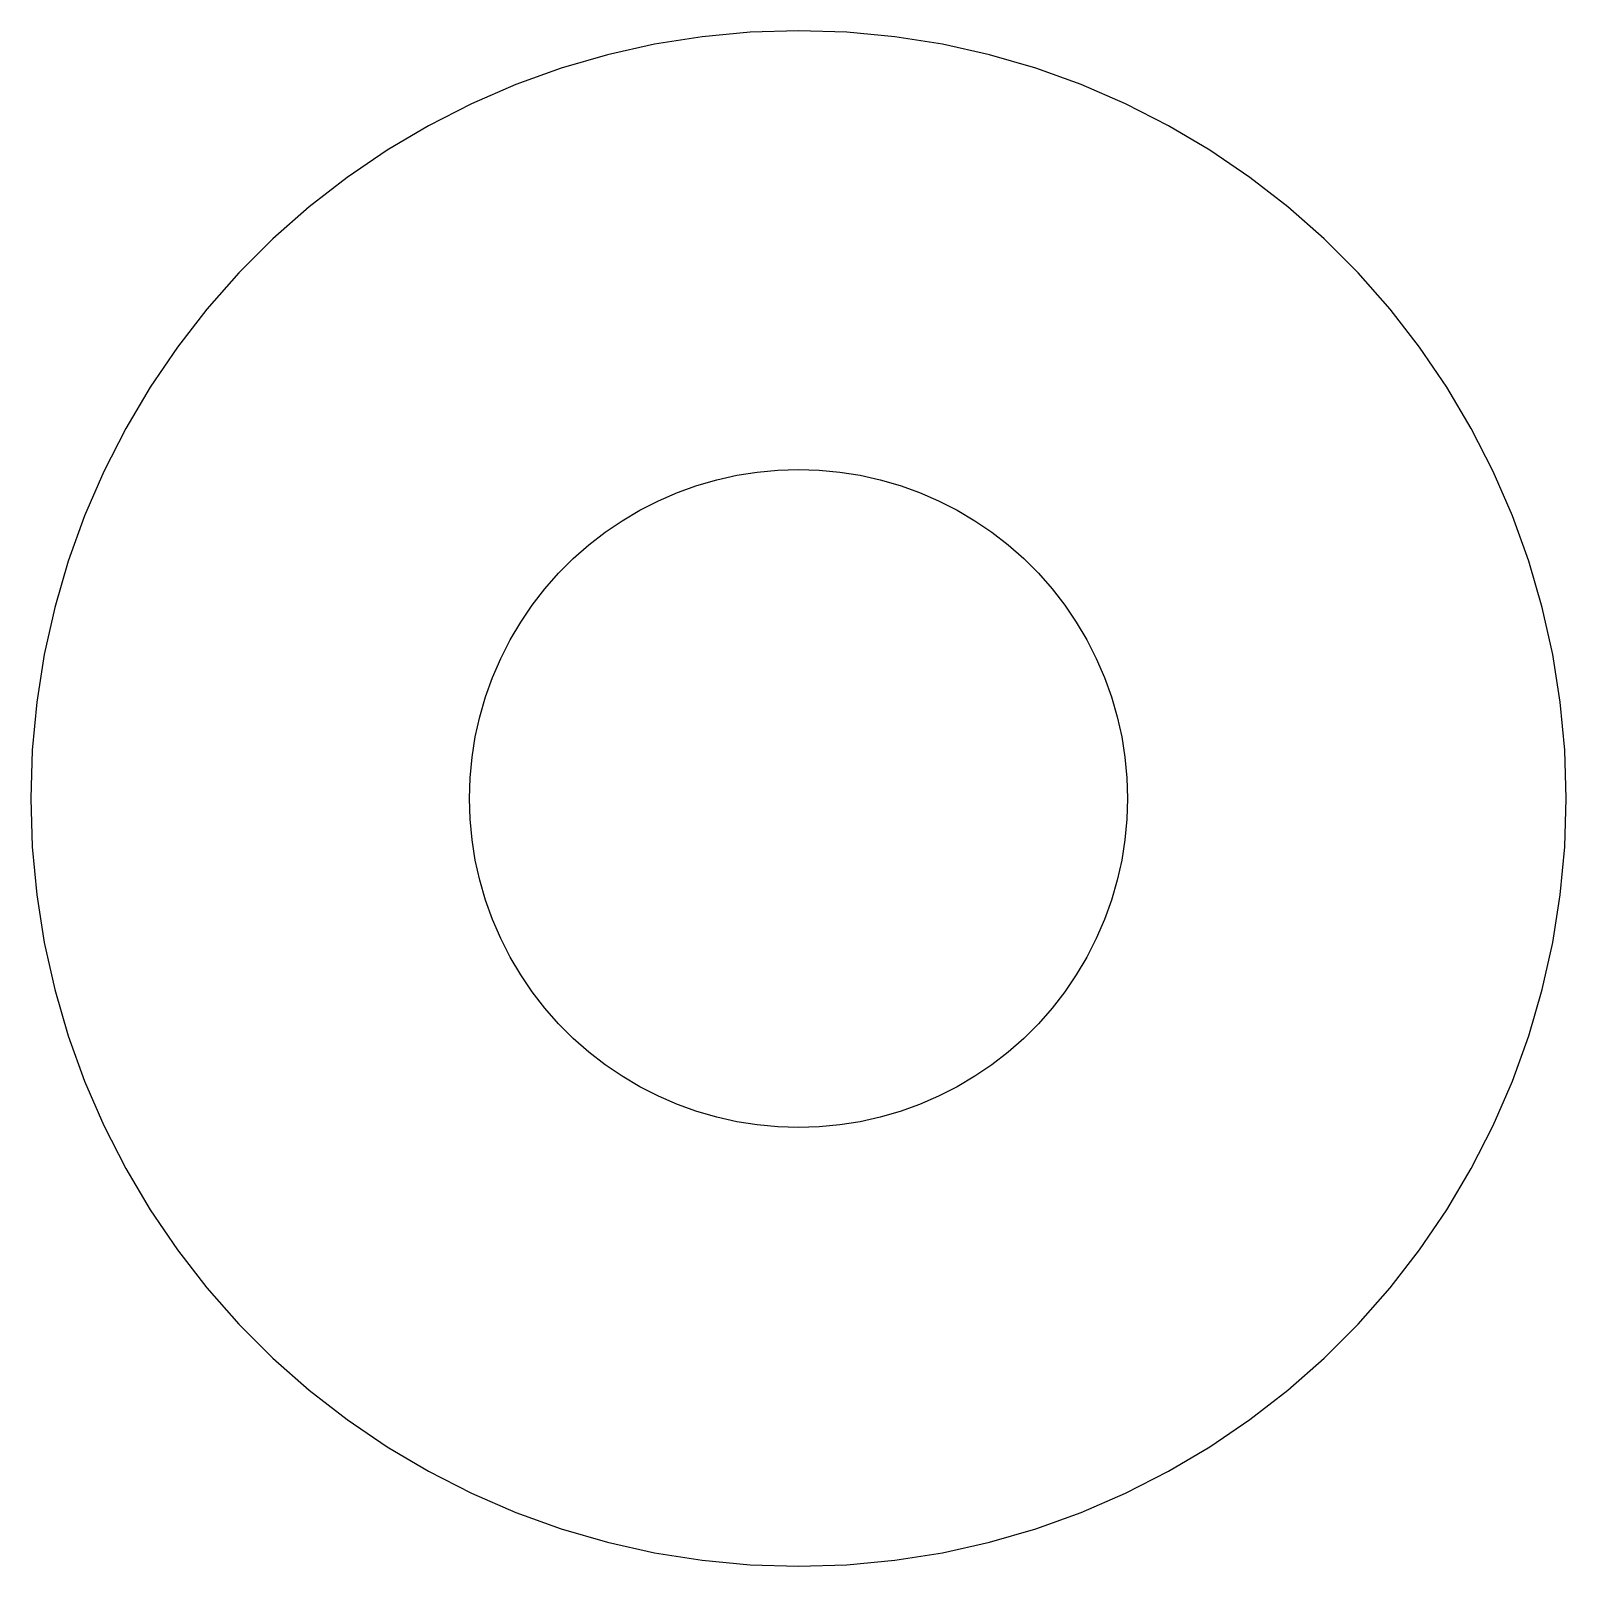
# Model space of a CAD drawing. Header units: metres. Extents: x -5.2 to 5.2, y -5.2 to 5.2.
import ezdxf

# ---------------------------------------------------------------- set-up
doc = ezdxf.new("R2010")
doc.units = ezdxf.units.M

msp = doc.modelspace()

# ---------------------------------------------------------------- linework, layer by layer
for p, q in [((0, 5.25), (-0.329636, 5.23964)), ((0.329636, 5.23964), (0, 5.25)), ((-0.983749, 5.157), (-1.30562, 5.08505)), ((-0.65799, 5.20859), (-0.983749, 5.157)), ((-0.329636, 5.23964), (-0.65799, 5.20859)), ((0.65799, 5.20859), (0.329636, 5.23964)), ((0.983749, 5.157), (0.65799, 5.20859)), ((1.30562, 5.08505), (0.983749, 5.157)), ((-1.30562, 5.08505), (-1.62233, 4.99304)), ((1.62233, 4.99304), (1.30562, 5.08505)), ((-1.62233, 4.99304), (-1.93265, 4.88132)), ((1.93265, 4.88132), (1.62233, 4.99304)), ((-1.93265, 4.88132), (-2.23534, 4.75034)), ((2.23534, 4.75034), (1.93265, 4.88132)), ((-2.23534, 4.75034), (-2.52921, 4.6006)), ((2.52921, 4.6006), (2.23534, 4.75034)), ((-2.52921, 4.6006), (-2.81308, 4.43271)), ((2.81308, 4.43271), (2.52921, 4.6006)), ((-2.81308, 4.43271), (-3.08586, 4.24733)), ((3.08586, 4.24733), (2.81308, 4.43271)), ((-3.08586, 4.24733), (-3.34647, 4.04518)), ((3.34647, 4.04518), (3.08586, 4.24733)), ((-3.34647, 4.04518), (-3.59387, 3.82707)), ((3.59387, 3.82707), (3.34647, 4.04518)), ((-3.59387, 3.82707), (-3.82707, 3.59387)), ((3.82707, 3.59387), (3.59387, 3.82707)), ((-3.82707, 3.59387), (-4.04518, 3.34647)), ((4.04518, 3.34647), (3.82707, 3.59387)), ((-4.04518, 3.34647), (-4.24733, 3.08586)), ((4.24733, 3.08586), (4.04518, 3.34647)), ((-4.24733, 3.08586), (-4.43271, 2.81308)), ((4.43271, 2.81308), (4.24733, 3.08586)), ((-4.43271, 2.81308), (-4.6006, 2.52921)), ((4.6006, 2.52921), (4.43271, 2.81308)), ((-4.6006, 2.52921), (-4.75034, 2.23534)), ((4.75034, 2.23534), (4.6006, 2.52921)), ((-4.75034, 2.23534), (-4.88132, 1.93265)), ((-0.55954, 2.17931), (-0.4216, 2.21014)), ((-0.4216, 2.21014), (-0.281998, 2.23225)), ((-0.281998, 2.23225), (-0.141266, 2.24556)), ((-0.141266, 2.24556), (0, 2.25)), ((0, 2.25), (0.141266, 2.24556)), ((0.141266, 2.24556), (0.281998, 2.23225)), ((0.281998, 2.23225), (0.4216, 2.21014)), ((0.4216, 2.21014), (0.55954, 2.17931)), ((4.88132, 1.93265), (4.75034, 2.23534)), ((-0.828278, 2.092), (-0.695282, 2.13986)), ((-0.695282, 2.13986), (-0.55954, 2.17931)), ((0.55954, 2.17931), (0.695282, 2.13986)), ((0.695282, 2.13986), (0.828278, 2.092)), ((-1.08394, 1.97168), (-0.957993, 2.03586)), ((-0.957993, 2.03586), (-0.828278, 2.092)), ((0.828278, 2.092), (0.957993, 2.03586)), ((0.957993, 2.03586), (1.08394, 1.97168)), ((-4.88132, 1.93265), (-4.99304, 1.62233)), ((-1.32251, 1.82028), (-1.2056, 1.89973)), ((-1.2056, 1.89973), (-1.08394, 1.97168)), ((1.08394, 1.97168), (1.2056, 1.89973)), ((1.2056, 1.89973), (1.32251, 1.82028)), ((4.99304, 1.62233), (4.88132, 1.93265)), ((-1.43419, 1.73364), (-1.32251, 1.82028)), ((1.32251, 1.82028), (1.43419, 1.73364)), ((-1.54022, 1.64017), (-1.43419, 1.73364)), ((1.43419, 1.73364), (1.54022, 1.64017)), ((-4.99304, 1.62233), (-5.08505, 1.30562)), ((-1.64017, 1.54022), (-1.54022, 1.64017)), ((1.54022, 1.64017), (1.64017, 1.54022)), ((5.08505, 1.30562), (4.99304, 1.62233)), ((-1.73364, 1.43419), (-1.64017, 1.54022)), ((1.64017, 1.54022), (1.73364, 1.43419)), ((-1.82028, 1.32251), (-1.73364, 1.43419)), ((1.73364, 1.43419), (1.82028, 1.32251)), ((-5.08505, 1.30562), (-5.157, 0.983749)), ((-1.89973, 1.2056), (-1.82028, 1.32251)), ((1.82028, 1.32251), (1.89973, 1.2056)), ((5.157, 0.983749), (5.08505, 1.30562)), ((-1.97168, 1.08394), (-1.89973, 1.2056)), ((1.89973, 1.2056), (1.97168, 1.08394)), ((-2.03586, 0.957993), (-1.97168, 1.08394)), ((1.97168, 1.08394), (2.03586, 0.957993)), ((-5.157, 0.983749), (-5.20859, 0.65799)), ((-2.092, 0.828278), (-2.03586, 0.957993)), ((2.03586, 0.957993), (2.092, 0.828278)), ((5.20859, 0.65799), (5.157, 0.983749)), ((-2.13986, 0.695282), (-2.092, 0.828278)), ((2.092, 0.828278), (2.13986, 0.695282)), ((-5.20859, 0.65799), (-5.23964, 0.329636)), ((-2.17931, 0.55954), (-2.13986, 0.695282)), ((2.13986, 0.695282), (2.17931, 0.55954)), ((5.23964, 0.329636), (5.20859, 0.65799)), ((-2.21014, 0.4216), (-2.17931, 0.55954)), ((2.17931, 0.55954), (2.21014, 0.4216)), ((-2.23225, 0.281998), (-2.21014, 0.4216)), ((2.21014, 0.4216), (2.23225, 0.281998)), ((-5.23964, 0.329636), (-5.25, 0)), ((5.25, 0), (5.23964, 0.329636)), ((-2.24556, 0.141266), (-2.23225, 0.281998)), ((2.23225, 0.281998), (2.24556, 0.141266)), ((-2.25, 0), (-2.24556, 0.141266)), ((2.24556, 0.141266), (2.25, 0)), ((-5.25, 0), (-5.23964, -0.329636)), ((-2.24556, -0.141266), (-2.25, 0)), ((2.25, 0), (2.24556, -0.141266)), ((5.23964, -0.329636), (5.25, 0)), ((-2.23225, -0.281998), (-2.24556, -0.141266)), ((2.24556, -0.141266), (2.23225, -0.281998)), ((-2.21014, -0.4216), (-2.23225, -0.281998)), ((2.23225, -0.281998), (2.21014, -0.4216)), ((-5.23964, -0.329636), (-5.20859, -0.65799)), ((5.20859, -0.65799), (5.23964, -0.329636)), ((-2.17931, -0.55954), (-2.21014, -0.4216)), ((2.21014, -0.4216), (2.17931, -0.55954)), ((-2.13986, -0.695282), (-2.17931, -0.55954)), ((2.17931, -0.55954), (2.13986, -0.695282)), ((-5.20859, -0.65799), (-5.157, -0.983749)), ((-2.092, -0.828278), (-2.13986, -0.695282)), ((2.13986, -0.695282), (2.092, -0.828278)), ((5.157, -0.983749), (5.20859, -0.65799)), ((-2.03586, -0.957993), (-2.092, -0.828278)), ((2.092, -0.828278), (2.03586, -0.957993)), ((-5.157, -0.983749), (-5.08505, -1.30562)), ((-1.97168, -1.08394), (-2.03586, -0.957993)), ((2.03586, -0.957993), (1.97168, -1.08394)), ((5.08505, -1.30562), (5.157, -0.983749)), ((-1.89973, -1.2056), (-1.97168, -1.08394)), ((1.97168, -1.08394), (1.89973, -1.2056)), ((-1.82028, -1.32251), (-1.89973, -1.2056)), ((1.89973, -1.2056), (1.82028, -1.32251)), ((-5.08505, -1.30562), (-4.99304, -1.62233)), ((-1.73364, -1.43419), (-1.82028, -1.32251)), ((1.82028, -1.32251), (1.73364, -1.43419)), ((4.99304, -1.62233), (5.08505, -1.30562)), ((-1.64017, -1.54022), (-1.73364, -1.43419)), ((1.73364, -1.43419), (1.64017, -1.54022)), ((-1.54022, -1.64017), (-1.64017, -1.54022)), ((1.64017, -1.54022), (1.54022, -1.64017)), ((-4.99304, -1.62233), (-4.88132, -1.93265)), ((-1.43419, -1.73364), (-1.54022, -1.64017)), ((1.54022, -1.64017), (1.43419, -1.73364)), ((4.88132, -1.93265), (4.99304, -1.62233)), ((-1.32251, -1.82028), (-1.43419, -1.73364)), ((1.43419, -1.73364), (1.32251, -1.82028)), ((-1.2056, -1.89973), (-1.32251, -1.82028)), ((1.32251, -1.82028), (1.2056, -1.89973)), ((-4.88132, -1.93265), (-4.75034, -2.23534)), ((-1.08394, -1.97168), (-1.2056, -1.89973)), ((-0.957993, -2.03586), (-1.08394, -1.97168)), ((1.08394, -1.97168), (0.957993, -2.03586)), ((1.2056, -1.89973), (1.08394, -1.97168)), ((4.75034, -2.23534), (4.88132, -1.93265)), ((-0.828278, -2.092), (-0.957993, -2.03586)), ((-0.695282, -2.13986), (-0.828278, -2.092)), ((0.828278, -2.092), (0.695282, -2.13986)), ((0.957993, -2.03586), (0.828278, -2.092)), ((-0.55954, -2.17931), (-0.695282, -2.13986)), ((-0.4216, -2.21014), (-0.55954, -2.17931)), ((0.55954, -2.17931), (0.4216, -2.21014)), ((0.695282, -2.13986), (0.55954, -2.17931)), ((-4.75034, -2.23534), (-4.6006, -2.52921)), ((-0.281998, -2.23225), (-0.4216, -2.21014)), ((-0.141266, -2.24556), (-0.281998, -2.23225)), ((0, -2.25), (-0.141266, -2.24556)), ((0.141266, -2.24556), (0, -2.25)), ((0.281998, -2.23225), (0.141266, -2.24556)), ((0.4216, -2.21014), (0.281998, -2.23225)), ((4.6006, -2.52921), (4.75034, -2.23534)), ((-4.6006, -2.52921), (-4.43271, -2.81308)), ((4.43271, -2.81308), (4.6006, -2.52921)), ((-4.43271, -2.81308), (-4.24733, -3.08586)), ((4.24733, -3.08586), (4.43271, -2.81308)), ((-4.24733, -3.08586), (-4.04518, -3.34647)), ((4.04518, -3.34647), (4.24733, -3.08586)), ((-4.04518, -3.34647), (-3.82707, -3.59387)), ((3.82707, -3.59387), (4.04518, -3.34647)), ((-3.82707, -3.59387), (-3.59387, -3.82707)), ((3.59387, -3.82707), (3.82707, -3.59387)), ((-3.59387, -3.82707), (-3.34647, -4.04518)), ((3.34647, -4.04518), (3.59387, -3.82707)), ((-3.34647, -4.04518), (-3.08586, -4.24733)), ((3.08586, -4.24733), (3.34647, -4.04518)), ((-3.08586, -4.24733), (-2.81308, -4.43271)), ((2.81308, -4.43271), (3.08586, -4.24733)), ((-2.81308, -4.43271), (-2.52921, -4.6006)), ((2.52921, -4.6006), (2.81308, -4.43271)), ((-2.52921, -4.6006), (-2.23534, -4.75034)), ((2.23534, -4.75034), (2.52921, -4.6006)), ((-2.23534, -4.75034), (-1.93265, -4.88132)), ((1.93265, -4.88132), (2.23534, -4.75034)), ((-1.93265, -4.88132), (-1.62233, -4.99304)), ((1.62233, -4.99304), (1.93265, -4.88132)), ((-1.62233, -4.99304), (-1.30562, -5.08505)), ((1.30562, -5.08505), (1.62233, -4.99304)), ((-1.30562, -5.08505), (-0.983749, -5.157)), ((0.983749, -5.157), (1.30562, -5.08505)), ((-0.983749, -5.157), (-0.65799, -5.20859)), ((-0.65799, -5.20859), (-0.329636, -5.23964)), ((-0.329636, -5.23964), (0, -5.25)), ((0, -5.25), (0.329636, -5.23964)), ((0.329636, -5.23964), (0.65799, -5.20859)), ((0.65799, -5.20859), (0.983749, -5.157))]:
    msp.add_line(p, q)

doc.saveas('drawing.dxf')
